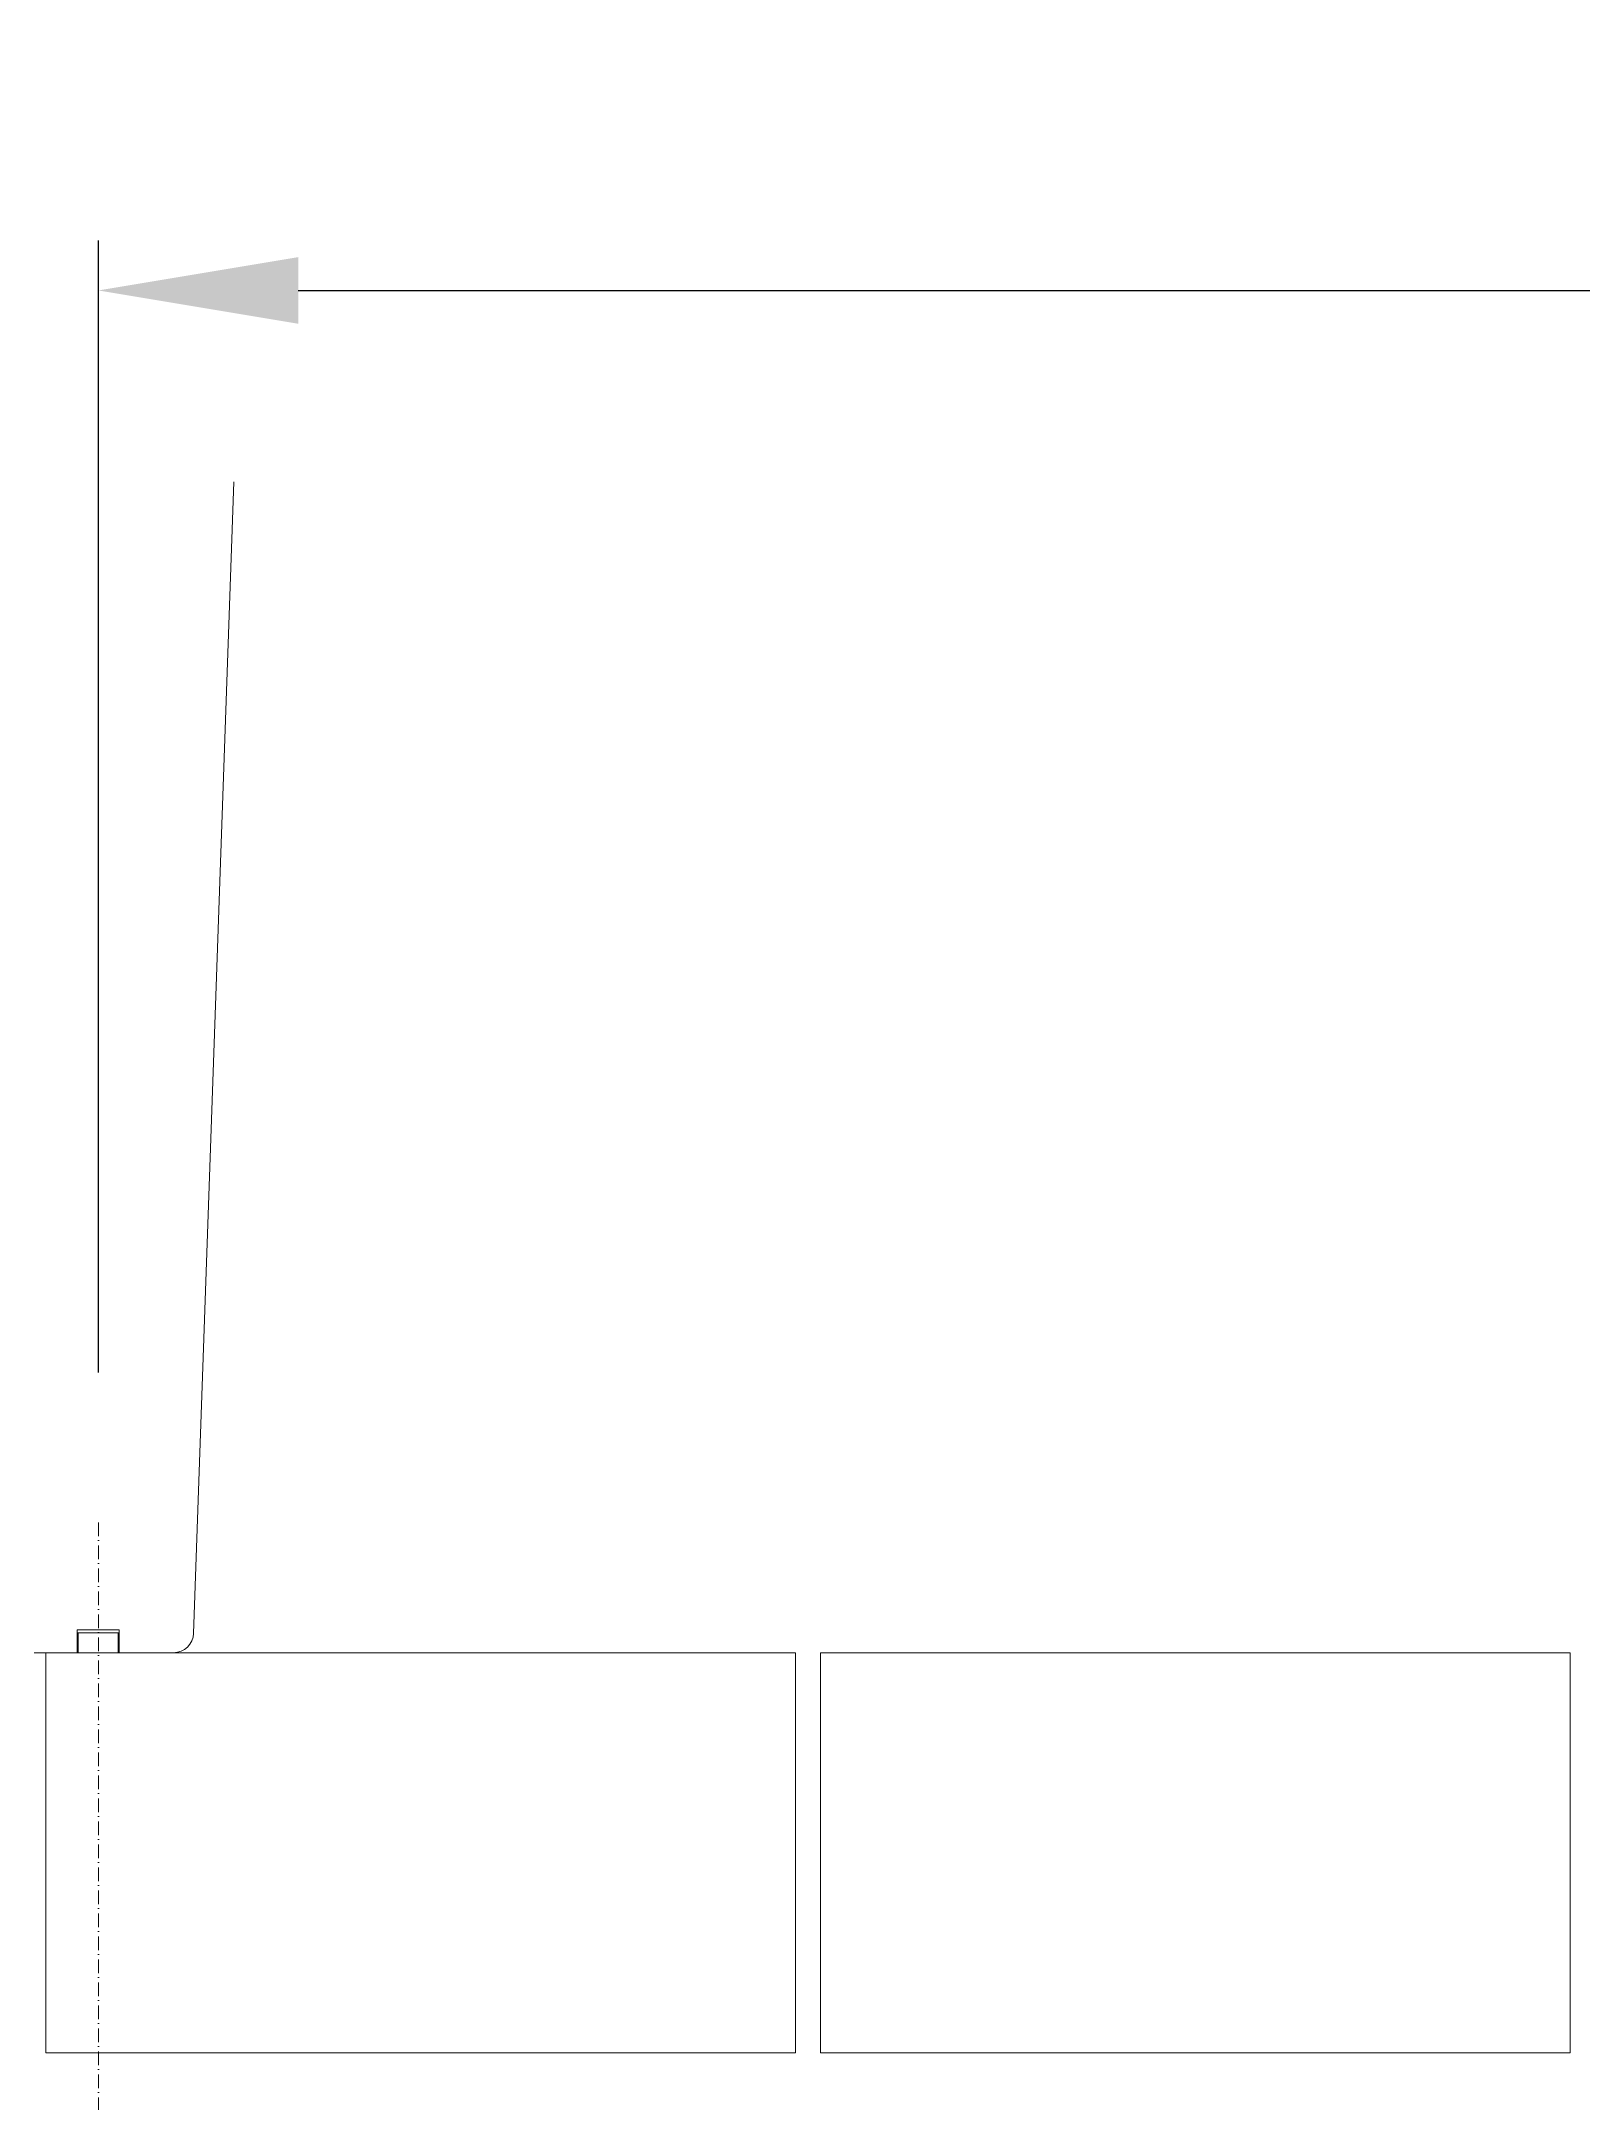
# Model space of a CAD drawing. Header units: millimetres. Extents: x 22162 to 28102, y 3160 to 7360.
# Drawn here: x 22830.1 to 23138.5, y 5243.5 to 5655.8 of the extents above; entities that cross this region are included whole.
import ezdxf

# ---------------------------------------------------------------- set-up
doc = ezdxf.new("R2010")
doc.units = ezdxf.units.MM
doc.header["$LTSCALE"] = 0.3
doc.linetypes.add('ACAD_ISO10W100', pattern=[18.5, 12, -3, 0.5, -3])
doc.linetypes.add('DashDot', pattern=[15, 9, -3, 0, -3])
for name, color, linetype, lineweight in [('KOTY', 3, 'Continuous', 9), ('OSY', 7, 'ACAD_ISO10W100', 15), ('Visible', 7, 'Continuous', 18)]:
    doc.layers.add(name, color=color, linetype=linetype, lineweight=lineweight)
doc.layers.add('SRAFY', color=7, linetype='Continuous', lineweight=9, true_color=0x5b5b5b)
doc.styles.add('SEACAD_Arial', font='arial.ttf', dxfattribs={"width": 0.8})
doc.dimstyles.new('ISO-25', dxfattribs={"dimtxt": 1.6, "dimasz": 2, "dimexe": 0.5, "dimexo": 1.5, "dimtad": 1, "dimdec": 0, "dimtxsty": 'SEACAD_Arial', "dimcen": 2, "dimadec": 0, "dimazin": 0, "dimtfac": 1, "dimtdec": 0, "dimtmove": 0, "dimatfit": 3, "dimfxl": 1, "dimarcsym": 0})

# ---------------------------------------------------------------- blocks, each defined once
blk = doc.blocks.new('*D275')
at = {"layer": 'Defpoints', "color": 0}
for p in [(24003.35, 5605.93), (22841.49, 5359.53), (24003.35, 5359.53)]:
    blk.add_point(p, dxfattribs=at)
at = {"layer": 'KOTY', "color": 0, "lineweight": -2}
for p, q in [((22841.49, 5389.53), (22841.49, 5615.93)), ((24003.35, 5389.53), (24003.35, 5615.93)), ((22881.49, 5605.93), (23963.35, 5605.93))]:
    blk.add_line(p, q, dxfattribs=at)
at = {"layer": 'KOTY', "color": 0}
for points in [[(22881.49, 5612.6), (22881.49, 5599.27), (22841.49, 5605.93)], [(23963.35, 5599.27), (23963.35, 5612.6), (24003.35, 5605.93)]]:
    blk.add_solid(points, dxfattribs=at)
at = {"layer": 'KOTY', "color": 0, "insert": (23422.42, 5634.77), "char_height": 32, "attachment_point": 5, "style": 'SEACAD_Arial'}
blk.add_mtext('1162', dxfattribs=at)

msp = doc.modelspace()

# ---------------------------------------------------------------- linework, layer by layer
at = {"layer": 'OSY', "linetype": 'DashDot'}
msp.add_line((22841.49, 5359.53), (22841.49, 5148.87), dxfattribs=at)
at = {"layer": 'SRAFY', "linetype": 'Continuous'}
for p, q in [((22980.97, 5333.51), (22830.97, 5333.51)), ((22830.97, 5333.51), (22830.97, 5253.51)), ((22980.97, 5253.51), (22980.97, 5333.51)), ((23135.97, 5333.51), (22985.97, 5333.51)), ((22985.97, 5333.51), (22985.97, 5253.51)), ((23135.97, 5253.51), (23135.97, 5333.51)), ((22830.97, 5253.51), (22980.97, 5253.51)), ((22985.97, 5253.51), (23135.97, 5253.51))]:
    msp.add_line(p, q, dxfattribs=at)
at = {"layer": 'Visible', "color": 0}
for p, q in [((22868.6, 5567.69), (22860.55, 5337.37)), ((22837.22, 5338.11), (22837.22, 5337.51)), ((22837.22, 5333.51), (22837.22, 5338.11)), ((22837.22, 5338.11), (22845.62, 5338.11)), ((22837.22, 5337.51), (22837.42, 5337.51)), ((22837.42, 5337.51), (22845.42, 5337.51)), ((22837.42, 5333.51), (22837.42, 5337.51)), ((22845.62, 5338.11), (22841.42, 5338.11)), ((22845.42, 5337.51), (22845.62, 5337.51)), ((22845.42, 5333.51), (22845.42, 5337.51)), ((22845.62, 5338.11), (22845.62, 5333.51)), ((22826.42, 5333.51), (22831.42, 5333.51)), ((22837.22, 5333.51), (22829.15, 5333.51)), ((22831.42, 5333.51), (22837.42, 5333.51)), ((22831.42, 5333.51), (22831.42, 5333.51)), ((22837.42, 5333.51), (22845.42, 5333.51)), ((22845.42, 5333.51), (22856.42, 5333.51)), ((22856.55, 5333.51), (22845.62, 5333.51)), ((22856.42, 5333.51), (22856.55, 5333.51)), ((22856.42, 5333.51), (22856.42, 5333.51))]:
    msp.add_line(p, q, dxfattribs=at)
msp.add_arc((22856.55, 5337.51), 4, 270, 357.9993, dxfattribs=at)

# ---------------------------------------------------------------- dimensions: what is measured, and where the dimension line sits
at = {"layer": 'KOTY'}
dim = msp.add_linear_dim(base=(24003.35, 5605.93), p1=(22841.49, 5359.53), p2=(24003.35, 5359.53), dimstyle='ISO-25', override={"dimlfac": 1, "dimtxsty": 'SEACAD_Arial', "dimsah": 1, "dimtolj": 0}, dxfattribs=at)
dim.commit()
dim.dimension.update_dxf_attribs({"geometry": '*D275', "text_midpoint": (23422.42, 5634.77)})

doc.saveas('drawing.dxf')
